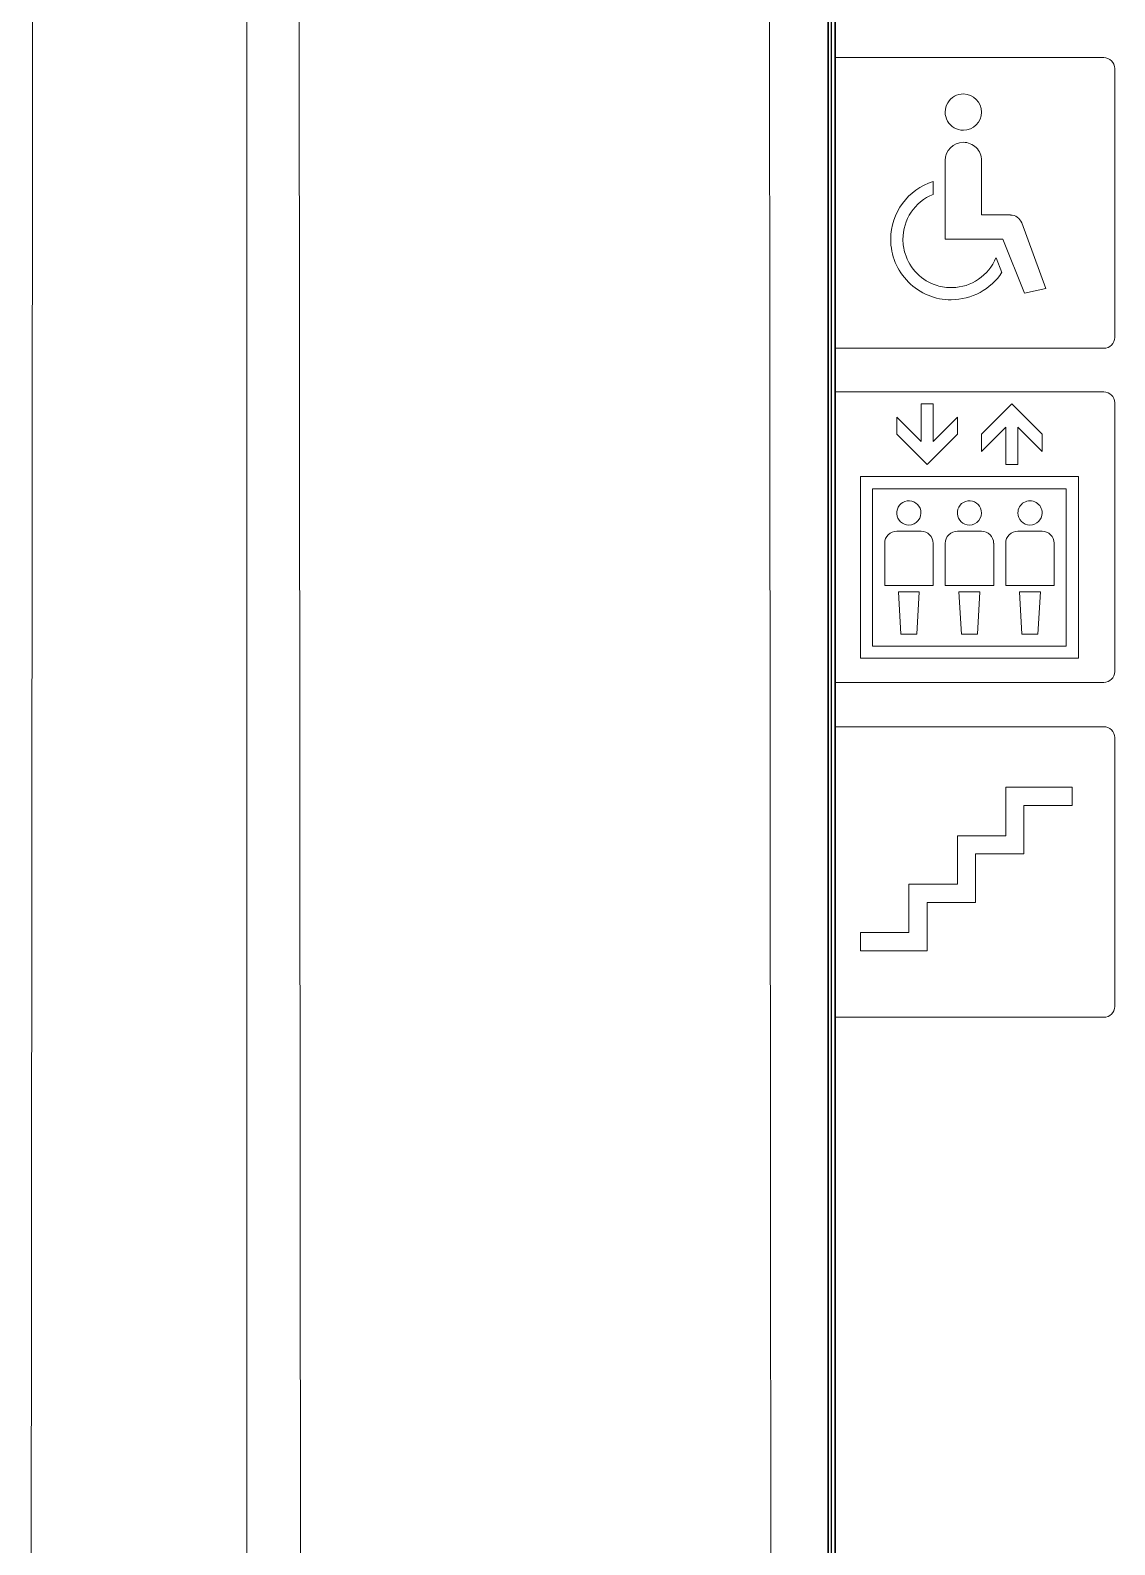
# Model space of a CAD drawing. Header units: millimetres. Extents: x 50357 to 985146, y 723188 to 1803594.
# Drawn here: x 903973 to 904719, y 779875 to 780917 of the extents above; entities that cross this region are included whole.
import ezdxf

# ---------------------------------------------------------------- set-up
doc = ezdxf.new("R2010")
doc.units = ezdxf.units.MM
doc.header["$LTSCALE"] = 3
doc.header["$MEASUREMENT"] = 0
doc.layers.add('A-GENM', color=7, linetype='Continuous', lineweight=13, true_color=0x6e6e6e)
doc.layers.add('S-BEAM', color=7, linetype='Continuous', lineweight=13, true_color=0x6e6e6e)

# ---------------------------------------------------------------- blocks, each defined once
blk = doc.blocks.new('Circular Hollow Sections - A1_CHS Ø 1000x25 THK-5164246-SEC C')
at = {"layer": 'S-BEAM', "flags": 128}
blk.add_lwpolyline([(-674245.5, 24210.4), (-674246.6, 23081.6), (-674247.7, 21796), (-674248.1, 21305)], dxfattribs=at)
blk = doc.blocks.new('Disable - Disable-5141670-SEC C')
at = {"layer": 'A-GENM'}
for p, q in [((-673509.1, 23123.3), (-673694.1, 23123.3)), ((-673501.6, 22930.8), (-673501.6, 23115.8)), ((-673618.3, 22998.3), (-673618.3, 23052.5)), ((-673593.3, 23052.5), (-673593.3, 23015)), ((-673626.6, 23038.1), (-673626.6, 23029.2)), ((-673593.3, 23015), (-673573.4, 23015)), ((-673565.6, 23009.6), (-673549.1, 22964.4)), ((-673585.9, 22998.3), (-673618.3, 22998.3)), ((-673578.7, 22998.3), (-673585.9, 22998.3)), ((-673563.7, 22961.1), (-673578.7, 22998.3)), ((-673583.3, 22985.6), (-673579.2, 22975.5)), ((-673549.1, 22964.4), (-673563.7, 22961.1)), ((-673693.9, 22923.3), (-673509.1, 22923.3))]:
    blk.add_line(p, q, dxfattribs=at)
for centre, major_axis, start_param, end_param in [((-673509.1, 23115.8), (0, 7.5), 4.712425, 6.287525), ((-673605.8, 23085.8), (0, 12.5), 6.270238, 9.424811), ((-673605.8, 23085.8), (0, 12.5), 3.141678, 6.270201), ((-673605.8, 23052.5), (0, 12.5), 0.006318, 1.570735), ((-673605.8, 23052.5), (0, 12.5), 4.712423, 6.289465), ((-673614.1, 22998.3), (0, 41.7), 0.305001, 1.569585), ((-673614.1, 22998.3), (0, 33.3), 0.384451, 1.575857), ((-673573.4, 23006.6), (0, 8.33), 5.074563, 6.282719), ((-673614.1, 22998.3), (0, 41.7), 1.569679, 3.141304), ((-673614.1, 22998.3), (0, 33.3), 1.575921, 1.869482), ((-673614.1, 22998.3), (0, 33.3), 1.869482, 2.842907), ((-673614.1, 22998.3), (0, 33.3), 3.158357, 4.320738), ((-673614.1, 22998.3), (0, 41.6), 3.140862, 4.134936), ((-673614.1, 22998.3), (0, 33.3), 2.842907, 3.158352), ((-673509.1, 22930.8), (0, 7.5), 3.141593, 4.712389)]:
    blk.add_ellipse(centre, major_axis=major_axis, ratio=1, start_param=start_param, end_param=end_param, dxfattribs=at)
blk = doc.blocks.new('Left_Simple - Left_Simple-5141754-SEC C')
at = {"layer": 'A-GENM'}
for p, q in [((-673509.1, 22893.3), (-673693.9, 22893.3)), ((-673634.9, 22859.2), (-673634.9, 22885)), ((-673634.9, 22885), (-673626.6, 22885)), ((-673626.6, 22885), (-673626.6, 22859.2)), ((-673593.3, 22864.1), (-673572.4, 22885)), ((-673572.4, 22885), (-673551.6, 22864.1)), ((-673501.6, 22700.8), (-673501.6, 22885.8)), ((-673651.6, 22864.1), (-673651.6, 22875.9)), ((-673651.6, 22875.9), (-673634.9, 22859.2)), ((-673626.6, 22859.2), (-673609.9, 22875.9)), ((-673609.9, 22875.9), (-673609.9, 22864.1)), ((-673630.8, 22843.3), (-673651.6, 22864.1)), ((-673609.9, 22864.1), (-673630.8, 22843.3)), ((-673576.6, 22869), (-673593.3, 22852.3)), ((-673593.3, 22852.3), (-673593.3, 22864.1)), ((-673576.6, 22843.3), (-673576.6, 22869)), ((-673551.6, 22852.3), (-673568.3, 22869)), ((-673568.3, 22869), (-673568.3, 22843.3)), ((-673551.6, 22864.1), (-673551.6, 22852.3)), ((-673568.3, 22843.3), (-673576.6, 22843.3)), ((-673676.6, 22835), (-673526.6, 22835)), ((-673676.6, 22710), (-673676.6, 22835)), ((-673526.6, 22835), (-673526.6, 22710)), ((-673668.3, 22826.6), (-673668.3, 22718.3)), ((-673534.9, 22826.6), (-673668.3, 22826.6)), ((-673534.9, 22718.3), (-673534.9, 22826.6)), ((-673651.6, 22797.5), (-673634.9, 22797.5)), ((-673609.9, 22797.5), (-673593.3, 22797.5)), ((-673568.3, 22797.5), (-673551.6, 22797.5)), ((-673659.9, 22760), (-673659.9, 22789.1)), ((-673626.6, 22789.1), (-673626.6, 22760)), ((-673618.3, 22760), (-673618.3, 22789.1)), ((-673584.9, 22789.2), (-673584.9, 22760)), ((-673576.6, 22760), (-673576.6, 22789.1)), ((-673543.3, 22789.1), (-673543.3, 22760)), ((-673650.7, 22760), (-673659.9, 22760)), ((-673635.8, 22760), (-673650.7, 22760)), ((-673626.6, 22760), (-673635.8, 22760)), ((-673609, 22760), (-673618.3, 22760)), ((-673594.2, 22760), (-673609, 22760)), ((-673584.9, 22760), (-673594.2, 22760)), ((-673567.3, 22760), (-673576.6, 22760)), ((-673552.5, 22760), (-673567.3, 22760)), ((-673543.3, 22760), (-673552.5, 22760)), ((-673648.8, 22726.6), (-673650.4, 22755.8)), ((-673650.4, 22755.8), (-673636.1, 22755.8)), ((-673636.1, 22755.8), (-673637.7, 22726.6)), ((-673607.1, 22726.6), (-673608.8, 22755.8)), ((-673608.8, 22755.8), (-673594.4, 22755.8)), ((-673594.4, 22755.8), (-673596, 22726.6)), ((-673565.5, 22726.6), (-673567.1, 22755.8)), ((-673567.1, 22755.8), (-673552.7, 22755.8)), ((-673552.7, 22755.8), (-673554.4, 22726.6)), ((-673668.3, 22718.3), (-673534.9, 22718.3)), ((-673637.7, 22726.6), (-673648.8, 22726.6)), ((-673596, 22726.6), (-673607.1, 22726.6)), ((-673554.4, 22726.6), (-673565.5, 22726.6)), ((-673526.6, 22710), (-673676.6, 22710)), ((-673693.9, 22693.3), (-673509.1, 22693.3))]:
    blk.add_line(p, q, dxfattribs=at)
for centre, major_axis, start_param, end_param in [((-673509.1, 22885.8), (0, 7.5), 4.716663, 6.283185), ((-673643.3, 22810), (0, 8.33), 4.909369, 9.424778), ((-673643.3, 22810), (0, 8.33), 3.141658, 4.90932), ((-673601.6, 22810), (0, 8.33), 4.909236, 9.424771), ((-673601.6, 22810), (0, 8.33), 3.141639, 4.909193), ((-673559.9, 22810), (0, 8.33), 4.704054, 7.854038), ((-673559.9, 22810), (0, 8.33), 1.570761, 4.703906), ((-673651.6, 22789.1), (0, 8.33), 0.000011, 1.570807), ((-673634.9, 22789.1), (0, 8.33), 4.706061, 6.283165), ((-673609.9, 22789.1), (0, 8.33), 6.277033, 7.859806), ((-673593.3, 22789.1), (0, 8.33), 4.715484, 6.289277), ((-673568.3, 22789.1), (0, 8.33), 0.000028, 1.570823), ((-673551.6, 22789.1), (0, 8.33), 4.71375, 6.289414), ((-673509.1, 22700.8), (0, 7.5), 3.141593, 4.712389)]:
    blk.add_ellipse(centre, major_axis=major_axis, ratio=1, start_param=start_param, end_param=end_param, dxfattribs=at)
blk = doc.blocks.new('Stair_Simple - Stair_Simple-5141786-SEC C')
at = {"layer": 'A-GENM'}
for p, q in [((-673509.1, 22662.9), (-673693.9, 22662.9)), ((-673501.6, 22470.4), (-673501.6, 22655.3)), ((-673576.6, 22587.9), (-673576.6, 22621.2)), ((-673576.6, 22621.2), (-673530.8, 22621.2)), ((-673530.8, 22621.2), (-673530.8, 22608.7)), ((-673530.8, 22608.7), (-673564.1, 22608.7)), ((-673564.1, 22608.7), (-673564.1, 22575.4)), ((-673609.9, 22554.5), (-673609.9, 22587.9)), ((-673609.9, 22587.9), (-673576.6, 22587.9)), ((-673564.1, 22575.4), (-673597.4, 22575.4)), ((-673597.4, 22575.4), (-673597.4, 22542)), ((-673643.3, 22521.2), (-673643.3, 22554.5)), ((-673643.3, 22554.5), (-673609.9, 22554.5)), ((-673597.4, 22542), (-673630.8, 22542)), ((-673630.8, 22542), (-673630.8, 22508.7)), ((-673676.6, 22508.7), (-673676.6, 22521.2)), ((-673676.6, 22521.2), (-673643.3, 22521.2)), ((-673630.8, 22508.7), (-673676.6, 22508.7)), ((-673693.9, 22462.9), (-673509.1, 22462.9))]:
    blk.add_line(p, q, dxfattribs=at)
for centre, start_param, end_param in [((-673509.1, 22655.4), 4.709452, 6.288512), ((-673509.1, 22470.4), 3.141593, 4.712389)]:
    blk.add_ellipse(centre, major_axis=(0, 7.5), ratio=1, start_param=start_param, end_param=end_param, dxfattribs=at)

msp = doc.modelspace()

# ---------------------------------------------------------------- linework, layer by layer
at = {"layer": 'S-BEAM'}
for p, q in [((904121.5819, 784650.4505), (904121.5819, 778149.6127)), ((904521.5819, 777299.6561), (904521.5819, 784650.4505)), ((904521.9587, 778499.3355), (904521.9587, 784643.5867)), ((904523.7429, 778499.3355), (904523.7429, 784609.9233)), ((904524.1197, 778499.3355), (904524.1197, 784604.2221)), ((904526.4344, 779843.4127), (904526.4344, 784559.7397)), ((904526.8112, 779843.4127), (904526.8112, 784555.1951)), ((904155.4875, 783328.8324), (904158.7996, 779430.1856)), ((904482.6995, 779430.4608), (904479.3874, 783329.1075))]:
    msp.add_line(p, q, dxfattribs=at)

# ---------------------------------------------------------------- block references
at = {"layer": 'A-GENM'}
for name in ['Disable - Disable-5141670-SEC C', 'Left_Simple - Left_Simple-5141754-SEC C', 'Stair_Simple - Stair_Simple-5141786-SEC C']:
    msp.add_blockref(name, (1578220.6286, 757774.6127), dxfattribs=at)
at = {"layer": 'S-BEAM'}
msp.add_blockref('Circular Hollow Sections - A1_CHS Ø 1000x25 THK-5164246-SEC C', (1578220.6286, 757774.6127), dxfattribs=at)

doc.saveas('drawing.dxf')
